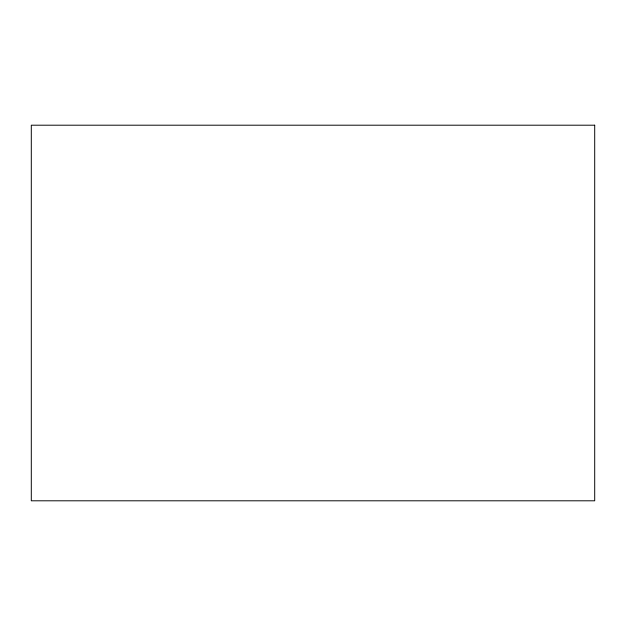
<?xml version="1.0" encoding="UTF-8"?>
<svg xmlns="http://www.w3.org/2000/svg" width="626" height="626" viewBox="0 0 626 626"><rect width="100%" height="100%" fill="white"/><g stroke="black" fill="none" stroke-linecap="round" stroke-linejoin="round"><path stroke-width="0.94" d="M594.7 125.2L31.3 125.2L31.3 500.8L594.7 500.8L594.7 125.2"/></g></svg>
